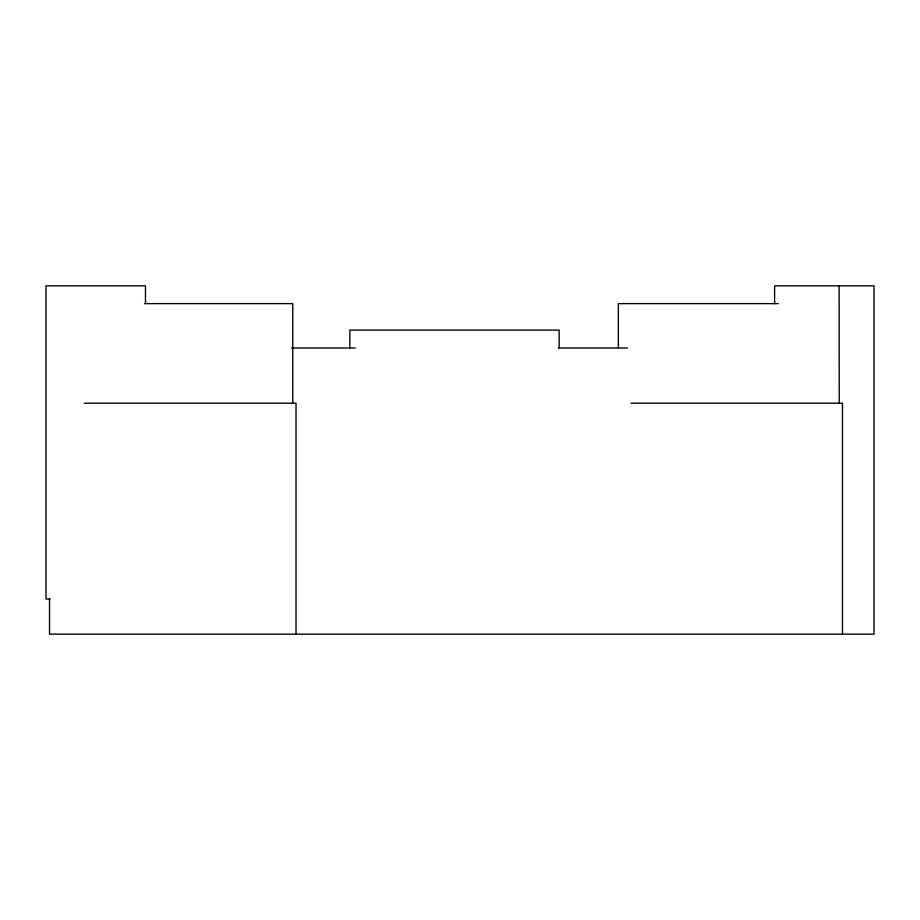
<?xml version="1.0" encoding="UTF-8"?>
<svg xmlns="http://www.w3.org/2000/svg" width="920" height="920" viewBox="0 0 920 920"><rect width="100%" height="100%" fill="white"/><g stroke="black" fill="none" stroke-linecap="round" stroke-linejoin="round"><path stroke-width="1.38" d="M144.428 303.623L292.767 303.623L292.767 403.202M778.274 303.623L618.355 303.623L618.355 347.99M291.536 347.99L355.212 347.99M558.497 347.99L627.394 347.99M84.306 403.202L296.033 403.202L296.033 634.168M631.051 403.202L842.49 403.202L842.49 634.168M50.163 599.035L46 599.035L46 285.832L145.475 285.832L145.475 303.623M839.132 285.832L839.235 403.202M774.606 303.623L774.606 285.832L874 285.832L874 634.168L49.542 634.168L49.542 599.035M559.153 347.99L559.153 330.084L349.841 330.084L349.841 347.955"/></g></svg>
